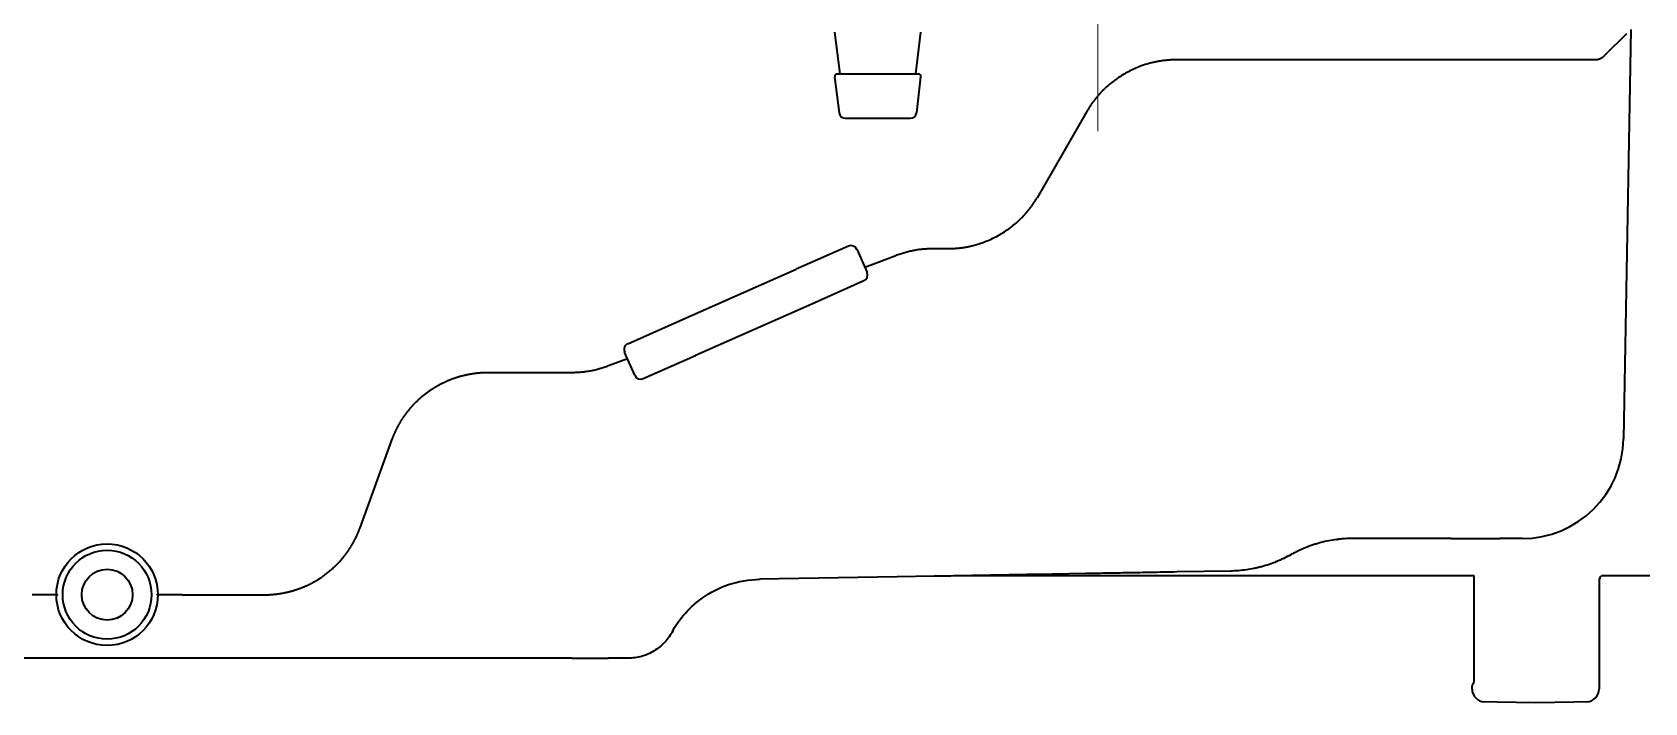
# Model space of a CAD drawing. Extents: x 6327 to 10269, y -393 to 3036.
# Drawn here: x 6891.3 to 7018.3, y 1271 to 1323.8 of the extents above; entities that cross this region are included whole.
import ezdxf

# ---------------------------------------------------------------- set-up
doc = ezdxf.new("R2010")
doc.units = 0
doc.header["$LTSCALE"] = 5
doc.layers.get('0').update_dxf_attribs({"linetype": 'CONTINUOUS', "lineweight": 0})
doc.layers.add('1', color=7, linetype='CONTINUOUS', true_color=0xffffff)

msp = doc.modelspace()

# ---------------------------------------------------------------- linework, layer by layer
at = {"color": 3}
msp.add_line((6975.2, 1416.02), (6975.2, 1316.02), dxfattribs=at)
at = {"layer": '1', "color": 7, "linetype": 'Continuous', "lineweight": 35}
for p, q in [((6954.47, 1323.8), (6954.87, 1320.53)), ((6960.87, 1320.53), (6961.27, 1323.8)), ((7016.83, 1323.69), (7015.11, 1321.97)), ((7017.17, 1324.03), (7016.61, 1291.81)), ((7001.5, 1321.63), (6981.29, 1321.63)), ((7011.16, 1321.63), (7001.5, 1321.63)), ((7014.42, 1321.63), (7011.16, 1321.63)), ((6954.47, 1320.3), (6954.82, 1317.47)), ((6954.67, 1320.53), (6961.07, 1320.53)), ((6960.93, 1317.47), (6961.27, 1320.3)), ((6955.32, 1317.03), (6957.87, 1317.03)), ((6957.87, 1317.03), (6960.43, 1317.03)), ((6974.36, 1317.63), (6970.41, 1310.78)), ((6955.56, 1306.97), (6951.45, 1305.15)), ((6956.22, 1306.72), (6957.03, 1304.89)), ((6956.84, 1305.31), (6959.29, 1306.24)), ((6962.16, 1306.78), (6963.48, 1306.78)), ((6942.3, 1301.11), (6951.45, 1305.15)), ((6956.77, 1304.23), (6952.66, 1302.41)), ((6952.66, 1302.41), (6943.51, 1298.37)), ((6938.18, 1299.29), (6942.3, 1301.11)), ((6936.66, 1297.56), (6938.15, 1298.13)), ((6938.74, 1296.8), (6937.93, 1298.63)), ((6939.4, 1296.55), (6943.51, 1298.37)), ((6927.14, 1297.03), (6933.79, 1297.03)), ((7016.67, 1295.27), (7016.67, 1295.27)), ((6917.09, 1284.79), (6919.63, 1291.76)), ((6994.03, 1283.88), (6994.09, 1283.88)), ((7001.1, 1283.95), (6995.29, 1283.95)), ((7003.03, 1283.95), (7001.1, 1283.95)), ((7003.03, 1283.95), (7006.19, 1283.95)), ((7006.19, 1283.95), (7006.19, 1283.95)), ((7006.19, 1283.95), (7006.87, 1283.95)), ((7008.55, 1283.95), (7006.87, 1283.95)), ((7008.61, 1283.95), (7008.55, 1283.95)), ((6959.4, 1280.93), (6948.55, 1280.74)), ((6962.3, 1280.98), (6959.4, 1280.93)), ((6963.62, 1281), (6962.3, 1280.98)), ((6963.62, 1281), (6962.3, 1280.98)), ((6964.88, 1281.03), (6994.67, 1281.03)), ((6974.26, 1281.19), (6970.31, 1281.12)), ((6985.66, 1281.39), (6981.43, 1281.32)), ((6994.67, 1281.03), (6994.67, 1281.02)), ((6997.15, 1281.03), (7004.82, 1281.03)), ((7004.82, 1281.03), (7004.82, 1272.87)), ((7014.67, 1280.62), (7014.67, 1272.1)), ((7014.88, 1281.03), (7018.67, 1281.03)), ((6903.07, 1279.53), (6909.57, 1279.53)), ((6909.57, 1274.53), (6884.77, 1274.53)), ((6919.43, 1274.53), (6916.9, 1274.53)), ((6933.78, 1274.53), (6927.14, 1274.53)), ((6933.78, 1274.53), (6936.63, 1274.53)), ((6937.18, 1274.53), (6936.63, 1274.53)), ((6938.17, 1274.53), (6937.18, 1274.53)), ((6938.17, 1274.53), (6938.17, 1274.53)), ((7004.67, 1272.1), (7004.67, 1272.36)), ((7006.64, 1271.08), (7005.66, 1271.1)), ((7009.67, 1271.03), (7006.64, 1271.08)), ((7012.71, 1271.08), (7009.67, 1271.03)), ((7013.69, 1271.1), (7012.71, 1271.08))]:
    msp.add_line(p, q, dxfattribs=at)
for radius in [4, 3.5, 2]:
    msp.add_circle((6897.17, 1279.53), radius, dxfattribs=at)
for centre, radius, start, end in [((6954.67, 1320.33), 0.2, 90, 186.9365), ((6961.07, 1320.33), 0.2, 353.0635, 90), ((6955.32, 1317.53), 0.5, 186.9365, 270), ((6960.43, 1317.53), 0.5, 270, 353.0635), ((6955.76, 1306.51), 0.5, 23.8437, 113.8437), ((6956.57, 1304.69), 0.5, 293.8437, 23.8437), ((6938.39, 1298.83), 0.5, 113.8437, 203.8437), ((6939.19, 1297), 0.5, 203.8437, 293.8437), ((7008.61, 1291.95), 8, 270, 359), ((7015.17, 1280.62), 0.5, 126.0848, 180), ((7004.93, 1272.36), 0.253, 138.182, 180), ((7005.67, 1272.1), 1, 180, 269), ((7013.67, 1272.1), 1, 271, 0)]:
    msp.add_arc(centre, radius, start, end, dxfattribs=at)
for points, knots in [([(6981.29, 1321.63), (6981.28, 1321.63), (6981.25, 1321.63), (6981.21, 1321.63), (6981.16, 1321.63), (6981.12, 1321.62), (6981.08, 1321.62), (6981.03, 1321.62), (6980.99, 1321.62), (6980.95, 1321.62), (6980.9, 1321.62), (6980.86, 1321.61), (6980.82, 1321.61), (6980.77, 1321.61), (6980.73, 1321.61), (6980.69, 1321.6), (6980.64, 1321.6), (6980.6, 1321.59), (6980.56, 1321.59), (6980.51, 1321.59), (6980.47, 1321.58), (6980.42, 1321.58), (6980.38, 1321.57), (6980.34, 1321.57), (6980.29, 1321.56), (6980.25, 1321.55), (6980.21, 1321.55), (6980.16, 1321.54), (6980.12, 1321.53), (6980.08, 1321.53), (6980.03, 1321.52), (6979.99, 1321.51), (6979.95, 1321.51), (6979.9, 1321.5), (6979.86, 1321.49), (6979.82, 1321.48), (6979.77, 1321.47), (6979.73, 1321.46), (6979.69, 1321.45), (6979.64, 1321.44), (6979.6, 1321.43), (6979.56, 1321.42), (6979.51, 1321.41), (6979.47, 1321.4), (6979.43, 1321.39), (6979.38, 1321.38), (6979.34, 1321.37), (6979.15, 1321.32), (6978.8, 1321.22), (6978.32, 1321.04), (6977.84, 1320.82), (6977.38, 1320.58), (6976.93, 1320.31), (6976.5, 1320.01), (6976.09, 1319.68), (6975.8, 1319.43), (6975.63, 1319.26), (6975.58, 1319.21), (6975.52, 1319.15), (6975.46, 1319.09), (6975.41, 1319.03), (6975.35, 1318.97), (6975.3, 1318.91), (6975.24, 1318.85), (6975.19, 1318.79), (6975.14, 1318.73), (6975.08, 1318.66), (6975.03, 1318.6), (6974.98, 1318.53), (6974.93, 1318.47), (6974.88, 1318.4), (6974.83, 1318.33), (6974.78, 1318.27), (6974.73, 1318.2), (6974.68, 1318.13), (6974.63, 1318.06), (6974.59, 1317.99), (6974.54, 1317.92), (6974.5, 1317.85), (6974.45, 1317.77), (6974.41, 1317.7), (6974.38, 1317.65), (6974.36, 1317.63)], [0, 0, 0, 0, 0.005159, 0.010321, 0.015487, 0.020656, 0.025829, 0.031005, 0.036185, 0.041369, 0.046557, 0.051749, 0.056944, 0.062143, 0.067347, 0.072554, 0.077765, 0.08298, 0.088199, 0.093423, 0.09865, 0.103882, 0.109118, 0.114358, 0.119602, 0.124851, 0.130103, 0.135361, 0.140622, 0.145888, 0.151158, 0.156433, 0.161712, 0.166996, 0.172284, 0.177577, 0.182874, 0.188176, 0.193482, 0.198793, 0.204108, 0.209428, 0.214753, 0.220082, 0.225416, 0.230755, 0.236098, 0.241446, 0.302414, 0.36414, 0.426616, 0.489829, 0.551404, 0.613953, 0.677452, 0.741888, 0.751493, 0.761122, 0.770777, 0.780457, 0.790162, 0.799893, 0.809649, 0.81943, 0.829237, 0.839069, 0.848927, 0.85881, 0.86872, 0.878655, 0.888617, 0.898605, 0.90862, 0.918661, 0.92873, 0.938826, 0.94895, 0.959102, 0.969283, 0.979492, 0.989731, 1, 1, 1, 1]), ([(6963.48, 1306.78), (6963.49, 1306.78), (6963.52, 1306.78), (6963.57, 1306.78), (6963.61, 1306.78), (6963.65, 1306.78), (6963.7, 1306.78), (6963.74, 1306.78), (6963.78, 1306.78), (6963.83, 1306.78), (6963.87, 1306.79), (6963.91, 1306.79), (6963.96, 1306.79), (6964, 1306.79), (6964.04, 1306.8), (6964.09, 1306.8), (6964.13, 1306.8), (6964.17, 1306.81), (6964.22, 1306.81), (6964.26, 1306.82), (6964.3, 1306.82), (6964.35, 1306.83), (6964.39, 1306.83), (6964.43, 1306.84), (6964.48, 1306.84), (6964.52, 1306.85), (6964.56, 1306.85), (6964.61, 1306.86), (6964.65, 1306.87), (6964.7, 1306.87), (6964.74, 1306.88), (6964.78, 1306.89), (6964.83, 1306.9), (6964.87, 1306.9), (6964.91, 1306.91), (6964.96, 1306.92), (6965, 1306.93), (6965.04, 1306.94), (6965.09, 1306.95), (6965.13, 1306.96), (6965.17, 1306.97), (6965.22, 1306.98), (6965.26, 1306.99), (6965.3, 1307), (6965.35, 1307.01), (6965.39, 1307.02), (6965.43, 1307.03), (6965.63, 1307.08), (6965.97, 1307.19), (6966.45, 1307.37), (6966.93, 1307.58), (6967.39, 1307.82), (6967.84, 1308.09), (6968.27, 1308.39), (6968.69, 1308.72), (6968.97, 1308.98), (6969.14, 1309.14), (6969.2, 1309.2), (6969.25, 1309.25), (6969.31, 1309.31), (6969.36, 1309.37), (6969.42, 1309.43), (6969.47, 1309.49), (6969.53, 1309.55), (6969.58, 1309.61), (6969.64, 1309.68), (6969.69, 1309.74), (6969.74, 1309.8), (6969.79, 1309.87), (6969.84, 1309.93), (6969.89, 1310), (6969.94, 1310.07), (6969.99, 1310.13), (6970.04, 1310.2), (6970.09, 1310.27), (6970.14, 1310.34), (6970.18, 1310.41), (6970.23, 1310.48), (6970.28, 1310.56), (6970.32, 1310.63), (6970.37, 1310.7), (6970.39, 1310.75), (6970.41, 1310.78)], [0, 0, 0, 0, 0.005159, 0.010321, 0.015487, 0.020656, 0.025829, 0.031005, 0.036185, 0.041369, 0.046557, 0.051749, 0.056944, 0.062143, 0.067347, 0.072554, 0.077765, 0.08298, 0.088199, 0.093423, 0.09865, 0.103882, 0.109118, 0.114358, 0.119602, 0.124851, 0.130103, 0.135361, 0.140622, 0.145888, 0.151158, 0.156433, 0.161712, 0.166996, 0.172284, 0.177577, 0.182874, 0.188176, 0.193482, 0.198793, 0.204108, 0.209428, 0.214753, 0.220082, 0.225416, 0.230755, 0.236098, 0.241446, 0.302414, 0.36414, 0.426616, 0.489829, 0.551404, 0.613953, 0.677452, 0.741888, 0.751493, 0.761122, 0.770777, 0.780457, 0.790162, 0.799893, 0.809649, 0.81943, 0.829237, 0.839069, 0.848927, 0.85881, 0.86872, 0.878655, 0.888617, 0.898605, 0.90862, 0.918661, 0.92873, 0.938826, 0.94895, 0.959102, 0.969283, 0.979492, 0.989731, 1, 1, 1, 1]), ([(6919.63, 1291.76), (6919.63, 1291.78), (6919.64, 1291.8), (6919.66, 1291.84), (6919.67, 1291.89), (6919.69, 1291.93), (6919.7, 1291.97), (6919.72, 1292.01), (6919.74, 1292.05), (6919.75, 1292.09), (6919.77, 1292.13), (6919.79, 1292.17), (6919.8, 1292.21), (6919.82, 1292.24), (6919.84, 1292.28), (6919.86, 1292.32), (6919.87, 1292.36), (6919.89, 1292.4), (6919.91, 1292.43), (6919.93, 1292.47), (6919.94, 1292.51), (6919.96, 1292.55), (6919.98, 1292.58), (6920, 1292.62), (6920.02, 1292.66), (6920.04, 1292.69), (6920.05, 1292.73), (6920.07, 1292.76), (6920.09, 1292.8), (6920.11, 1292.83), (6920.13, 1292.87), (6920.15, 1292.9), (6920.17, 1292.94), (6920.19, 1292.97), (6920.21, 1293), (6920.23, 1293.04), (6920.25, 1293.07), (6920.27, 1293.1), (6920.28, 1293.14), (6920.3, 1293.17), (6920.32, 1293.2), (6920.34, 1293.23), (6920.36, 1293.27), (6920.38, 1293.3), (6920.4, 1293.33), (6920.42, 1293.36), (6920.44, 1293.39), (6920.46, 1293.42), (6920.48, 1293.45), (6920.5, 1293.48), (6920.52, 1293.51), (6920.54, 1293.54), (6920.56, 1293.57), (6920.58, 1293.6), (6920.6, 1293.63), (6920.63, 1293.66), (6920.65, 1293.69), (6920.67, 1293.71), (6920.69, 1293.74), (6920.71, 1293.77), (6920.73, 1293.8), (6920.75, 1293.82), (6920.77, 1293.85), (6920.79, 1293.88), (6920.81, 1293.9), (6920.83, 1293.93), (6920.85, 1293.96), (6920.92, 1294.05), (6921.05, 1294.21), (6921.24, 1294.42), (6921.43, 1294.63), (6921.63, 1294.82), (6921.83, 1295.01), (6922.04, 1295.19), (6922.25, 1295.35), (6922.46, 1295.51), (6922.62, 1295.63), (6922.74, 1295.7), (6922.81, 1295.75), (6922.88, 1295.8), (6922.95, 1295.84), (6923.02, 1295.88), (6923.1, 1295.93), (6923.17, 1295.97), (6923.24, 1296.01), (6923.31, 1296.05), (6923.39, 1296.09), (6923.46, 1296.13), (6923.54, 1296.17), (6923.61, 1296.2), (6923.69, 1296.24), (6923.76, 1296.27), (6923.84, 1296.31), (6923.91, 1296.34), (6923.99, 1296.38), (6924.06, 1296.41), (6924.14, 1296.44), (6924.22, 1296.47), (6924.29, 1296.5), (6924.37, 1296.53), (6924.45, 1296.56), (6924.52, 1296.58), (6924.6, 1296.61), (6924.68, 1296.64), (6924.76, 1296.66), (6924.84, 1296.68), (6924.91, 1296.71), (6924.99, 1296.73), (6925.07, 1296.75), (6925.15, 1296.77), (6925.23, 1296.79), (6925.31, 1296.81), (6925.39, 1296.83), (6925.47, 1296.85), (6925.55, 1296.86), (6925.63, 1296.88), (6925.7, 1296.89), (6925.78, 1296.91), (6925.86, 1296.92), (6925.94, 1296.93), (6926.02, 1296.95), (6926.1, 1296.96), (6926.18, 1296.97), (6926.26, 1296.98), (6926.34, 1296.99), (6926.42, 1296.99), (6926.5, 1297), (6926.58, 1297.01), (6926.66, 1297.01), (6926.74, 1297.02), (6926.82, 1297.02), (6926.9, 1297.02), (6926.98, 1297.02), (6927.06, 1297.03), (6927.12, 1297.03), (6927.14, 1297.03)], [0, 0, 0, 0, 0.004529, 0.009041, 0.013536, 0.018015, 0.022476, 0.026922, 0.03135, 0.035762, 0.040157, 0.044535, 0.048896, 0.053241, 0.057569, 0.06188, 0.066174, 0.070451, 0.074711, 0.078954, 0.083181, 0.08739, 0.091582, 0.095756, 0.099914, 0.104054, 0.108177, 0.112283, 0.116371, 0.120442, 0.124495, 0.12853, 0.132548, 0.136548, 0.140531, 0.144495, 0.148442, 0.15237, 0.156281, 0.160173, 0.164048, 0.167904, 0.171741, 0.175561, 0.179361, 0.183144, 0.186907, 0.190652, 0.194378, 0.198086, 0.201774, 0.205444, 0.209094, 0.212726, 0.216338, 0.219931, 0.223504, 0.227058, 0.230593, 0.234108, 0.237603, 0.241079, 0.244535, 0.247971, 0.251387, 0.254783, 0.258159, 0.261515, 0.291174, 0.320439, 0.349309, 0.377781, 0.405852, 0.433518, 0.460774, 0.487615, 0.514039, 0.522678, 0.531305, 0.53992, 0.548524, 0.557117, 0.565698, 0.574269, 0.582828, 0.591378, 0.599916, 0.608445, 0.616963, 0.625472, 0.633971, 0.64246, 0.650939, 0.659409, 0.66787, 0.676322, 0.684764, 0.693198, 0.701623, 0.710039, 0.718447, 0.726846, 0.735237, 0.743619, 0.751994, 0.76036, 0.768719, 0.777069, 0.785412, 0.793748, 0.802076, 0.810396, 0.818709, 0.827015, 0.835314, 0.843606, 0.851891, 0.86017, 0.868441, 0.876707, 0.884966, 0.893218, 0.901465, 0.909706, 0.91794, 0.926169, 0.934393, 0.942611, 0.950824, 0.959032, 0.967235, 0.975433, 0.983626, 0.991815, 1, 1, 1, 1]), ([(6909.57, 1279.53), (6909.59, 1279.53), (6909.61, 1279.53), (6909.66, 1279.53), (6909.7, 1279.53), (6909.74, 1279.53), (6909.79, 1279.53), (6909.83, 1279.53), (6909.87, 1279.53), (6909.92, 1279.53), (6909.96, 1279.53), (6910, 1279.54), (6910.05, 1279.54), (6910.09, 1279.54), (6910.13, 1279.55), (6910.18, 1279.55), (6910.22, 1279.55), (6910.27, 1279.56), (6910.31, 1279.56), (6910.35, 1279.56), (6910.4, 1279.57), (6910.44, 1279.57), (6910.48, 1279.58), (6910.53, 1279.58), (6910.57, 1279.59), (6910.61, 1279.59), (6910.66, 1279.6), (6910.7, 1279.61), (6910.74, 1279.61), (6910.78, 1279.62), (6910.83, 1279.63), (6910.87, 1279.63), (6910.91, 1279.64), (6910.96, 1279.65), (6911, 1279.66), (6911.04, 1279.66), (6911.09, 1279.67), (6911.13, 1279.68), (6911.17, 1279.69), (6911.22, 1279.7), (6911.26, 1279.71), (6911.3, 1279.72), (6911.35, 1279.73), (6911.39, 1279.74), (6911.43, 1279.75), (6911.47, 1279.76), (6911.52, 1279.77), (6911.56, 1279.78), (6911.6, 1279.79), (6911.64, 1279.8), (6911.69, 1279.81), (6911.73, 1279.82), (6911.77, 1279.84), (6911.81, 1279.85), (6911.86, 1279.86), (6911.9, 1279.87), (6911.94, 1279.89), (6911.98, 1279.9), (6912.03, 1279.91), (6912.07, 1279.93), (6912.11, 1279.94), (6912.15, 1279.96), (6912.2, 1279.97), (6912.24, 1279.99), (6912.28, 1280), (6912.32, 1280.02), (6912.36, 1280.03), (6912.4, 1280.05), (6912.45, 1280.06), (6912.49, 1280.08), (6912.53, 1280.09), (6912.57, 1280.11), (6912.61, 1280.13), (6912.65, 1280.15), (6912.69, 1280.16), (6912.74, 1280.18), (6912.78, 1280.2), (6912.82, 1280.22), (6912.86, 1280.23), (6912.9, 1280.25), (6912.94, 1280.27), (6912.98, 1280.29), (6913.02, 1280.31), (6913.06, 1280.33), (6913.1, 1280.35), (6913.14, 1280.37), (6913.18, 1280.39), (6913.22, 1280.41), (6913.26, 1280.43), (6913.3, 1280.45), (6913.34, 1280.47), (6913.38, 1280.49), (6913.42, 1280.52), (6913.46, 1280.54), (6913.5, 1280.56), (6913.54, 1280.58), (6913.58, 1280.6), (6913.62, 1280.63), (6913.66, 1280.65), (6913.7, 1280.67), (6913.74, 1280.7), (6913.78, 1280.72), (6913.82, 1280.75), (6913.85, 1280.77), (6913.89, 1280.79), (6913.93, 1280.82), (6913.97, 1280.84), (6914.01, 1280.87), (6914.13, 1280.95), (6914.32, 1281.09), (6914.59, 1281.29), (6914.85, 1281.52), (6915.11, 1281.76), (6915.37, 1282.01), (6915.61, 1282.28), (6915.78, 1282.49), (6915.88, 1282.62), (6915.92, 1282.67), (6915.96, 1282.72), (6916, 1282.77), (6916.04, 1282.82), (6916.08, 1282.88), (6916.12, 1282.93), (6916.15, 1282.98), (6916.19, 1283.04), (6916.23, 1283.1), (6916.27, 1283.15), (6916.31, 1283.21), (6916.34, 1283.27), (6916.38, 1283.33), (6916.42, 1283.39), (6916.45, 1283.45), (6916.49, 1283.52), (6916.53, 1283.58), (6916.56, 1283.65), (6916.6, 1283.71), (6916.64, 1283.78), (6916.67, 1283.84), (6916.71, 1283.91), (6916.74, 1283.98), (6916.77, 1284.05), (6916.81, 1284.12), (6916.84, 1284.19), (6916.87, 1284.26), (6916.91, 1284.34), (6916.94, 1284.41), (6916.97, 1284.48), (6917, 1284.56), (6917.03, 1284.64), (6917.06, 1284.71), (6917.08, 1284.76), (6917.09, 1284.79)], [0, 0, 0, 0, 0.004433, 0.008867, 0.013303, 0.01774, 0.022178, 0.026617, 0.031058, 0.035501, 0.039945, 0.04439, 0.048837, 0.053286, 0.057736, 0.062188, 0.066641, 0.071097, 0.075553, 0.080012, 0.084472, 0.088934, 0.093398, 0.097863, 0.10233, 0.1068, 0.111271, 0.115743, 0.120218, 0.124695, 0.129174, 0.133654, 0.138137, 0.142621, 0.147108, 0.151597, 0.156087, 0.16058, 0.165075, 0.169572, 0.174071, 0.178572, 0.183076, 0.187582, 0.192089, 0.196599, 0.201112, 0.205626, 0.210143, 0.214662, 0.219183, 0.223707, 0.228233, 0.232761, 0.237292, 0.241825, 0.246361, 0.250898, 0.255439, 0.259982, 0.264527, 0.269075, 0.273625, 0.278178, 0.282733, 0.287291, 0.291851, 0.296414, 0.30098, 0.305548, 0.310119, 0.314692, 0.319268, 0.323847, 0.328429, 0.333013, 0.3376, 0.34219, 0.346782, 0.351378, 0.355976, 0.360577, 0.365181, 0.369788, 0.374397, 0.37901, 0.383625, 0.388244, 0.392866, 0.39749, 0.402118, 0.406748, 0.411382, 0.416019, 0.420659, 0.425302, 0.429949, 0.434598, 0.439251, 0.443907, 0.448567, 0.453229, 0.457896, 0.462565, 0.467238, 0.471915, 0.476594, 0.481278, 0.485965, 0.519989, 0.554711, 0.590124, 0.626216, 0.662979, 0.700405, 0.738488, 0.744857, 0.751297, 0.757805, 0.764382, 0.771028, 0.777742, 0.784523, 0.791371, 0.798286, 0.805267, 0.812313, 0.819424, 0.8266, 0.833839, 0.841143, 0.84851, 0.855939, 0.863431, 0.870985, 0.8786, 0.886276, 0.894014, 0.901811, 0.909669, 0.917586, 0.925563, 0.933599, 0.941695, 0.949848, 0.958061, 0.966332, 0.974662, 0.983049, 0.991496, 1, 1, 1, 1]), ([(6995.29, 1283.96), (6995.08, 1283.96), (6994.87, 1283.95), (6994.55, 1283.93), (6994.44, 1283.92), (6994.23, 1283.9), (6994.12, 1283.89), (6993.59, 1283.82), (6993.17, 1283.74), (6992.66, 1283.6), (6992.55, 1283.57), (6992.4, 1283.53), (6992.35, 1283.51), (6992.25, 1283.48), (6991.99, 1283.4), (6991.54, 1283.23), (6991.15, 1283.06), (6990.86, 1282.92), (6990.77, 1282.87), (6990.58, 1282.78), (6990.48, 1282.72), (6990.39, 1282.67)], [0, 0, 0, 0, 0.125, 0.125, 0.1875, 0.1875, 0.25, 0.25, 0.5, 0.5, 0.5625, 0.5625, 0.59375, 0.59375, 0.625, 0.75, 0.875, 0.875, 0.9375, 0.9375, 1, 1, 1, 1]), ([(6990.39, 1282.67), (6990.21, 1282.57), (6990.03, 1282.48), (6989.75, 1282.34), (6989.65, 1282.3), (6989.47, 1282.21), (6989.37, 1282.17), (6988.89, 1281.98), (6988.5, 1281.84), (6988.01, 1281.71), (6987.91, 1281.68), (6987.71, 1281.64), (6987.61, 1281.61), (6987.3, 1281.55), (6987.1, 1281.52), (6986.49, 1281.43), (6986.08, 1281.4), (6985.66, 1281.39)], [0, 0, 0, 0, 0.125, 0.125, 0.1875, 0.1875, 0.25, 0.25, 0.5, 0.5, 0.5625, 0.5625, 0.625, 0.625, 0.75, 0.75, 1, 1, 1, 1]), ([(6941.69, 1276.61), (6941.91, 1277.06), (6942.52, 1277.97), (6944.03, 1279.39), (6946.13, 1280.46), (6947.72, 1280.73), (6948.6, 1280.75)], [0, 0, 0, 0, 0.20945, 0.446991, 0.713699, 1, 1, 1, 1]), ([(6970.31, 1281.12), (6970.17, 1281.12), (6970.03, 1281.12), (6969.75, 1281.11), (6969.61, 1281.11), (6969.19, 1281.1), (6968.91, 1281.1), (6968.08, 1281.08), (6967.52, 1281.07), (6966.41, 1281.05), (6965.85, 1281.04), (6964.73, 1281.02), (6964.18, 1281.01), (6963.62, 1281)], [0, 0, 0, 0, 0.0625, 0.0625, 0.125, 0.125, 0.25, 0.25, 0.5, 0.5, 0.75, 0.75, 1, 1, 1, 1]), ([(6981.43, 1281.32), (6980.83, 1281.31), (6980.24, 1281.3), (6979.04, 1281.27), (6978.44, 1281.26), (6977.25, 1281.24), (6976.65, 1281.23), (6975.75, 1281.22), (6975.46, 1281.21), (6974.86, 1281.2), (6974.56, 1281.2), (6974.26, 1281.19)], [0, 0, 0, 0, 0.25, 0.25, 0.5, 0.5, 0.75, 0.75, 0.875, 0.875, 1, 1, 1, 1]), ([(6994.67, 1281.03), (6994.67, 1281.03), (6994.67, 1281.03), (6994.67, 1281.03), (6994.67, 1281.03), (6994.67, 1281.03), (6994.68, 1281.03), (6994.68, 1281.03), (6994.68, 1281.03), (6994.68, 1281.03), (6994.68, 1281.03), (6994.68, 1281.03), (6994.69, 1281.03), (6994.69, 1281.03), (6994.69, 1281.03), (6994.7, 1281.03), (6994.7, 1281.03), (6994.7, 1281.03), (6994.71, 1281.03), (6994.71, 1281.03), (6994.71, 1281.03), (6994.72, 1281.03), (6994.72, 1281.03), (6994.73, 1281.03), (6994.73, 1281.03), (6994.74, 1281.03), (6994.75, 1281.03), (6994.75, 1281.03), (6994.76, 1281.03), (6994.76, 1281.03), (6994.77, 1281.03), (6994.78, 1281.03), (6994.78, 1281.03), (6994.79, 1281.03), (6994.8, 1281.03), (6994.81, 1281.03), (6994.81, 1281.03), (6994.82, 1281.03), (6994.83, 1281.03), (6994.84, 1281.03), (6994.85, 1281.03), (6994.86, 1281.03), (6994.87, 1281.03), (6994.88, 1281.03), (6994.89, 1281.03), (6994.9, 1281.03), (6994.91, 1281.03), (6994.92, 1281.03), (6994.93, 1281.03), (6994.94, 1281.03), (6994.95, 1281.03), (6994.96, 1281.03), (6994.97, 1281.03), (6994.98, 1281.03), (6995, 1281.03), (6995.01, 1281.03), (6995.02, 1281.03), (6995.03, 1281.03), (6995.05, 1281.03), (6995.06, 1281.03), (6995.07, 1281.03), (6995.09, 1281.03), (6995.1, 1281.03), (6995.12, 1281.03), (6995.13, 1281.03), (6995.15, 1281.03), (6995.16, 1281.03), (6995.18, 1281.03), (6995.19, 1281.03), (6995.21, 1281.03), (6995.22, 1281.03), (6995.24, 1281.03), (6995.25, 1281.03), (6995.27, 1281.03), (6995.29, 1281.03), (6995.3, 1281.03), (6995.34, 1281.03), (6995.4, 1281.03), (6995.48, 1281.03), (6995.57, 1281.03), (6995.67, 1281.03), (6995.77, 1281.03), (6995.88, 1281.03), (6996, 1281.03), (6996.11, 1281.03), (6996.21, 1281.03), (6996.31, 1281.03), (6996.41, 1281.03), (6996.51, 1281.03), (6996.58, 1281.03), (6996.62, 1281.03), (6996.63, 1281.03), (6996.65, 1281.03), (6996.67, 1281.03), (6996.69, 1281.03), (6996.71, 1281.03), (6996.74, 1281.03), (6996.77, 1281.03), (6996.8, 1281.03), (6996.83, 1281.03), (6996.87, 1281.03), (6996.91, 1281.03), (6996.95, 1281.03), (6997, 1281.03), (6997.05, 1281.03), (6997.1, 1281.03), (6997.13, 1281.03), (6997.15, 1281.03)], [0, 0, 0, 0, 0.004806, 0.011048, 0.017292, 0.023539, 0.029788, 0.03604, 0.042294, 0.048552, 0.054813, 0.061077, 0.067344, 0.073615, 0.079889, 0.086167, 0.092448, 0.098733, 0.105023, 0.111316, 0.117613, 0.123914, 0.13022, 0.13653, 0.142844, 0.149163, 0.155487, 0.161815, 0.168148, 0.174485, 0.180828, 0.187176, 0.193528, 0.199886, 0.206249, 0.212617, 0.218991, 0.22537, 0.231755, 0.238145, 0.244541, 0.250943, 0.257351, 0.263764, 0.270183, 0.276609, 0.283041, 0.289479, 0.295923, 0.302373, 0.30883, 0.315294, 0.321764, 0.328241, 0.334725, 0.341216, 0.347713, 0.354218, 0.36073, 0.367249, 0.373776, 0.38031, 0.386852, 0.393402, 0.399959, 0.406524, 0.413098, 0.419679, 0.426269, 0.432868, 0.439475, 0.44609, 0.452715, 0.459348, 0.465991, 0.472643, 0.479305, 0.508515, 0.538502, 0.569253, 0.60076, 0.633012, 0.666001, 0.69972, 0.734169, 0.75985, 0.785792, 0.812005, 0.838501, 0.865298, 0.867758, 0.870923, 0.87479, 0.879356, 0.884616, 0.890567, 0.897203, 0.904519, 0.912509, 0.921168, 0.93049, 0.940467, 0.951095, 0.962367, 0.974278, 0.986824, 1, 1, 1, 1]), ([(6893.27, 1279.53), (6893.27, 1279.53), (6893.27, 1279.53), (6893.27, 1279.53), (6893.27, 1279.53), (6893.27, 1279.53), (6893.26, 1279.53), (6893.24, 1279.53), (6893.21, 1279.53), (6893.18, 1279.53), (6893.17, 1279.53), (6893.15, 1279.53), (6893.15, 1279.53), (6893.13, 1279.53), (6893.13, 1279.53), (6893.07, 1279.53), (6893.01, 1279.53), (6892.9, 1279.53), (6892.86, 1279.53), (6892.8, 1279.53), (6892.78, 1279.53), (6892.73, 1279.53), (6892.71, 1279.53), (6892.6, 1279.53), (6892.49, 1279.53), (6892.36, 1279.53), (6892.33, 1279.53), (6892.27, 1279.53), (6892.25, 1279.53), (6892.16, 1279.53), (6892.04, 1279.53), (6891.92, 1279.53), (6891.82, 1279.53), (6891.79, 1279.53), (6891.73, 1279.53), (6891.7, 1279.53), (6891.54, 1279.53), (6891.41, 1279.53), (6891.27, 1279.53)], [0, 0, 0, 0, 0.015546, 0.015546, 0.031172, 0.062424, 0.062424, 0.124929, 0.187434, 0.187434, 0.218687, 0.218687, 0.234313, 0.234313, 0.249939, 0.249939, 0.37495, 0.37495, 0.437455, 0.437455, 0.468707, 0.468707, 0.49996, 0.49996, 0.62497, 0.62497, 0.656222, 0.656222, 0.687475, 0.687475, 0.74998, 0.812485, 0.812485, 0.843737, 0.843737, 0.87499, 0.87499, 1, 1, 1, 1]), ([(6903.07, 1279.53), (6902.94, 1279.53), (6902.81, 1279.53), (6902.55, 1279.53), (6902.43, 1279.53), (6902.19, 1279.53), (6902.07, 1279.53), (6901.85, 1279.53), (6901.75, 1279.53), (6901.57, 1279.52), (6901.48, 1279.52), (6901.34, 1279.52), (6901.28, 1279.52), (6901.18, 1279.51), (6901.14, 1279.51), (6901.09, 1279.51), (6901.07, 1279.51), (6901.07, 1279.5)], [0, 0, 0, 0, 0.125, 0.125, 0.25, 0.25, 0.375, 0.375, 0.5, 0.5, 0.625, 0.625, 0.75, 0.75, 0.875, 0.875, 1, 1, 1, 1]), ([(6941.73, 1276.69), (6941.64, 1276.52), (6941.55, 1276.37), (6941.34, 1276.07), (6941.22, 1275.93), (6940.97, 1275.66), (6940.84, 1275.54), (6940.56, 1275.31), (6940.41, 1275.2), (6940.1, 1275.01), (6939.93, 1274.93), (6939.6, 1274.78), (6939.43, 1274.72), (6939.08, 1274.63), (6938.9, 1274.59), (6938.54, 1274.54), (6938.36, 1274.53), (6938.17, 1274.53)], [0, 0, 0, 0, 0.125, 0.125, 0.25, 0.25, 0.375, 0.375, 0.5, 0.5, 0.625, 0.625, 0.75, 0.75, 0.875, 0.875, 1, 1, 1, 1]), ([(6916.9, 1274.53), (6916.82, 1274.53), (6916.74, 1274.53), (6916.59, 1274.53), (6916.52, 1274.53), (6916.29, 1274.53), (6916.13, 1274.53), (6915.68, 1274.53), (6915.37, 1274.53), (6914.76, 1274.53), (6914.46, 1274.53), (6913.85, 1274.53), (6913.54, 1274.53), (6912.62, 1274.53), (6912.01, 1274.53), (6910.79, 1274.53), (6910.18, 1274.53), (6909.57, 1274.53)], [0, 0, 0, 0, 0.03125, 0.03125, 0.0625, 0.0625, 0.125, 0.125, 0.25, 0.25, 0.375, 0.375, 0.5, 0.5, 0.75, 0.75, 1, 1, 1, 1]), ([(6927.14, 1274.53), (6926.5, 1274.53), (6925.86, 1274.53), (6924.57, 1274.53), (6923.93, 1274.53), (6922.97, 1274.53), (6922.65, 1274.53), (6922, 1274.53), (6921.68, 1274.53), (6921.04, 1274.53), (6920.72, 1274.53), (6920.24, 1274.53), (6920.08, 1274.53), (6919.76, 1274.53), (6919.6, 1274.53), (6919.43, 1274.53)], [0, 0, 0, 0, 0.25, 0.25, 0.5, 0.5, 0.625, 0.625, 0.75, 0.75, 0.875, 0.875, 0.9375, 0.9375, 1, 1, 1, 1]), ([(7004.82, 1272.87), (7004.82, 1272.86), (7004.82, 1272.81), (7004.81, 1272.72), (7004.79, 1272.62), (7004.77, 1272.55), (7004.75, 1272.53), (7004.75, 1272.53), (7004.75, 1272.53)], [0, 0, 0, 0, 0.068325, 0.282584, 0.519574, 0.800413, 0.948562, 1, 1, 1, 1])]:
    msp.add_open_spline(points, degree=3, knots=knots, dxfattribs=at)
for points in [[(7015.11, 1321.97), (7014.77, 1321.63), (7014.42, 1321.63)], [(6959.29, 1306.24), (6960.67, 1306.78), (6962.16, 1306.78)], [(6933.79, 1297.03), (6935.27, 1297.03), (6936.66, 1297.56)]]:
    msp.add_open_spline(points, degree=2, dxfattribs=at)

doc.saveas('drawing.dxf')
